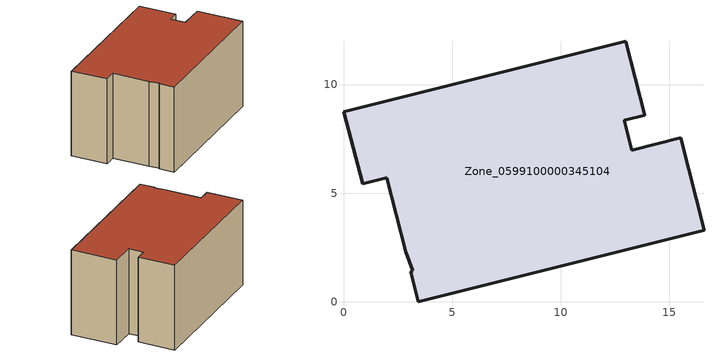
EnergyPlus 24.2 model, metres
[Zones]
Zone_0599100000345104
 floor ground (C_G): 2,5.72 0.89,5.44 0,8.74 13,12 13.86,8.6 12.91,8.36 13.26,6.98 15.52,7.55 16.59,3.3 3.44,0 3.09,1.4 3.2,1.43 2.86,2.31 z0
 wall outside (C_F): 13,12 0,8.74 0.89,5.44 2,5.72 2.86,2.31 3.2,1.43 3.09,1.4 3.44,0 16.59,3.3 15.52,7.55 13.26,6.98 12.91,8.36 13.86,8.6 13,12 z0:8.31
 roof outside (C_R): 2.86,2.31 3.2,1.43 3.09,1.4 3.44,0 16.59,3.3 15.52,7.55 13.26,6.98 12.91,8.36 13.86,8.6 13,12 0,8.74 0.89,5.44 2,5.72 z8.31
[BUILDING]
Pand.0599100000345104: North Axis=0; Terrain=City; Loads Convergence Tolerance Value=0.04; Temperature Convergence Tolerance Value=0.4; Solar Distribution=FullExterior; Maximum Number of Warmup Days=25; Minimum Number of Warmup Days=1
[Site:Location]
Rotterdam.The.Hague.AP_ZH_NLD Design_Conditions: Latitude=51.96; Longitude=4.45; Time Zone=1; Elevation=-4.5
[SITE:GROUNDTEMPERATURE:BUILDINGSURFACE]
18, 18, 18, 18, 18, 18, 18, 18, 18, 18, 18, 18
[MATERIAL] Thermal Absorptance=0.9; Solar Absorptance=0.7; Visible Absorptance=0.7
Name | Roughness | Thickness | Conductivity | Density | Specific Heat
G.TC.1992-2005 | MediumSmooth | 0.15 | 0.06 | 540 | 1210
F.TC.1992-2005 | Rough | 0.3 | 0.12 | 1920 | 840
R.TC.1992-2005 | MediumRough | 0.2 | 0.08 | 1500 | 1000
[CONSTRUCTION]
C_G: G.TC.1992-2005
C_F: F.TC.1992-2005
C_R: R.TC.1992-2005
[ZONE]
Zone_0599100000345104: Type=1; Multiplier=1; Ceiling Height=Autocalculate; Volume=Autocalculate; Floor Area=autocalculate; Part of Total Floor Area=Yes
[ZONEINFILTRATION:DESIGNFLOWRATE]
Infil_Zone_0599100000345104: Zone or ZoneList or Space or SpaceList=Zone_0599100000345104; Schedule=AlwaysOn; Design Flow Rate Calculation Method=Flow/Area; Flow Rate per Floor Area=0.0015; Constant Term Coefficient=1; Temperature Term Coefficient=0; Velocity Term Coefficient=0; Velocity Squared Term Coefficient=0
[HVACTEMPLATE:ZONE:IDEALLOADSAIRSYSTEM]
Zone_0599100000345104: Maximum Heating Supply Air Temperature=50; Minimum Cooling Supply Air Temperature=13; Maximum Heating Supply Air Humidity Ratio=0.0156; Minimum Cooling Supply Air Humidity Ratio=0.0077; Heating Limit=NoLimit; Cooling Limit=NoLimit; Dehumidification Control Type=ConstantSensibleHeatRatio; Cooling Sensible Heat Ratio=0.7; Dehumidification Setpoint=60; Humidification Control Type=None; Humidification Setpoint=30; Outdoor Air Method=None; Outdoor Air Flow Rate per Person=0.00944; Outdoor Air Flow Rate per Zone Floor Area=0; Outdoor Air Flow Rate per Zone=0; Demand Controlled Ventilation Type=None; Outdoor Air Economizer Type=NoEconomizer; Heat Recovery Type=None; Sensible Heat Recovery Effectiveness=0.7; Latent Heat Recovery Effectiveness=0.65
[ZONECONTROL:THERMOSTAT]
ThermostatControl_Zone_0599100000345104: Zone or ZoneList=Zone_0599100000345104; Control Type Schedule=DualSetpointControlType; Control 1=Thermostat_Zone_0599100000345104; Temperature Difference Between Cutout And Setpoint=0
[THERMOSTATSETPOINT:DUALSETPOINT]
Thermostat_Zone_0599100000345104: Heating Setpoint Temperature Schedule=HeatingSetpoint_Zone_0599100000345104; Cooling Setpoint Temperature Schedule=CoolingSetpoint_Zone_0599100000345104
[SCHEDULE:COMPACT]
HeatingSetpoint_Zone_0599100000345104: Through: 12/31, For: AllDays, Until: 24:00, 21
CoolingSetpoint_Zone_0599100000345104: Through: 12/31, For: AllDays, Until: 24:00, 24
DualSetpointControlType: Through: 12/31, For: AllDays, Until: 24:00, 4
AlwaysOn: Through: 12/31, For: AllDays, Until: 24:00, 1
